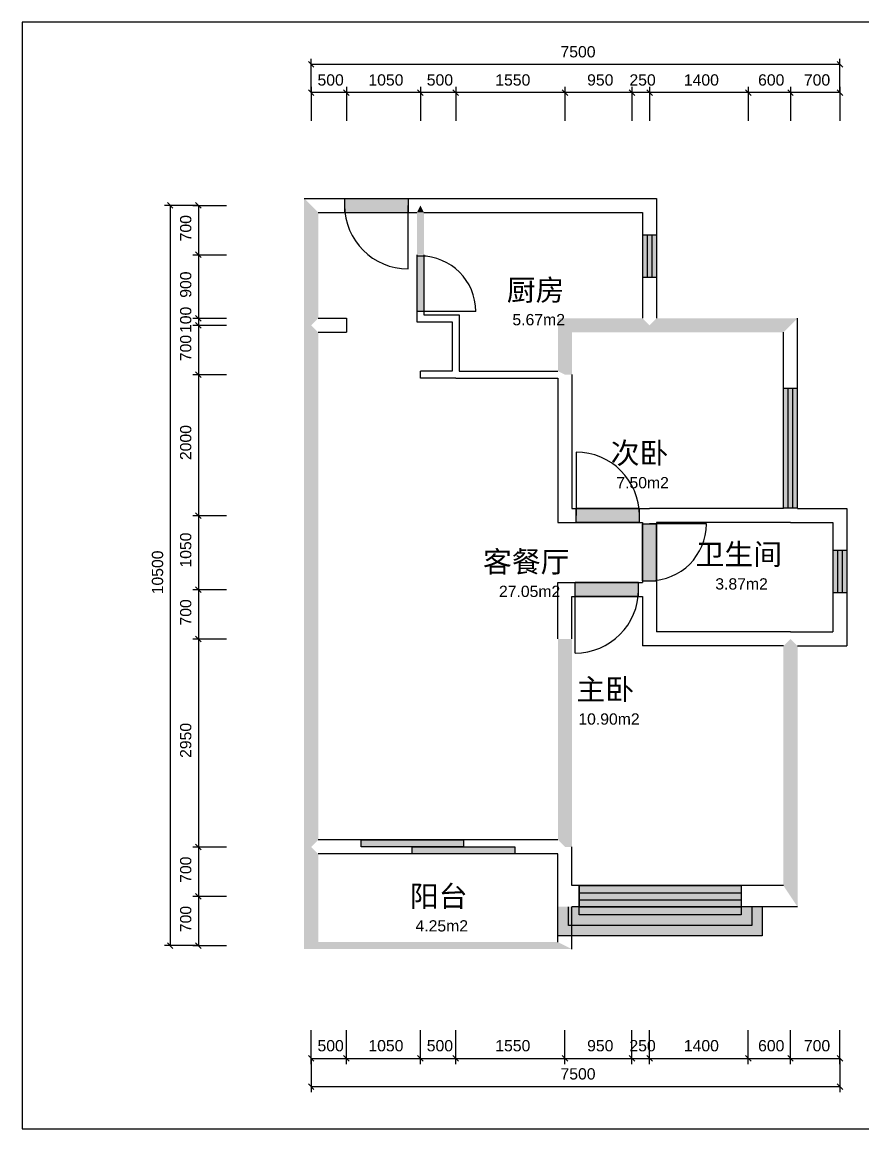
# Model space of a CAD drawing. Extents: x -975 to 21663, y -7650 to 8050.
# Drawn here: x -975 to 10951, y -7650 to 8050 of the extents above; entities that cross this region are included whole.
import ezdxf

# ---------------------------------------------------------------- set-up
doc = ezdxf.new("R2010")
doc.units = 0
for name, color, linetype in [('boundary', 7, 'CONTINUOUS'), ('opening', 7, 'CONTINUOUS'), ('opening_solid', 250, 'CONTINUOUS'), ('ruler', 90, 'CONTINUOUS'), ('text', 7, 'CONTINUOUS'), ('wall', 7, 'CONTINUOUS'), ('wall_solid', 8, 'CONTINUOUS')]:
    doc.layers.add(name, color=color, linetype=linetype)
doc.styles.get("Standard").update_dxf_attribs({"font": 'arial.ttf'})

msp = doc.modelspace()

# ---------------------------------------------------------------- linework, layer by layer
at = {"layer": 'boundary'}
for p, q in [((11725, 8050), (-975, 8050)), ((-975, 8050), (-975, -7650)), ((-975, -7650), (11725, -7650))]:
    msp.add_line(p, q, dxfattribs=at)
at = {"layer": 'opening'}
for p, q in [((3600, 5550), (4500, 5550)), ((3600, 5550), (3600, 5350)), ((4500, 5550), (4500, 5350)), ((3600, 5350), (4500, 5350)), ((4500, 4550), (4500, 5450)), ((7825, 5026), (7825, 4426)), ((8025, 5026), (7825, 5026)), ((7892, 5026), (7892, 4426)), ((7958, 5026), (7958, 4426)), ((8025, 5026), (8025, 4426)), ((4625, 4732), (4625, 3947)), ((4725, 4732), (4625, 4732)), ((4725, 4732), (4725, 3947)), ((8025, 4426), (7825, 4426)), ((4725, 3947), (4625, 3947)), ((5460, 3947), (4675, 3947)), ((9825, 1158), (9825, 2858)), ((9825, 2858), (10025, 2858)), ((9892, 1158), (9892, 2858)), ((9958, 1158), (9958, 2858)), ((10025, 1158), (10025, 2858)), ((6882, 1950), (6882, 1050)), ((7782, 1150), (6882, 1150)), ((6882, 950), (6882, 1150)), ((7782, 950), (7782, 1150)), ((9825, 1158), (10025, 1158)), ((7782, 950), (6882, 950)), ((7825, 126), (7825, 932)), ((7825, 932), (8025, 932)), ((8731, 932), (7925, 932)), ((8025, 126), (8025, 932)), ((10525, 554), (10525, -46)), ((10725, 554), (10525, 554)), ((10592, 554), (10592, -46)), ((10658, 554), (10658, -46)), ((10725, 554), (10725, -46)), ((7769, 100), (6869, 100)), ((6869, -100), (6869, 100)), ((6869, -900), (6869, 0)), ((7769, -100), (7769, 100)), ((7825, 126), (8025, 126)), ((7769, -100), (6869, -100)), ((10725, -46), (10525, -46)), ((3834, -3650), (3834, -3550)), ((3834, -3550), (5287, -3550)), ((5287, -3550), (5287, -3650)), ((5287, -3650), (3834, -3650)), ((4560, -3750), (4560, -3650)), ((4560, -3650), (6014, -3650)), ((6014, -3750), (4560, -3750)), ((6014, -3650), (6014, -3750)), ((6925, -4200), (9225, -4200)), ((6925, -4200), (6925, -4500)), ((6925, -4613), (6925, -4200)), ((9225, -4200), (9225, -4500)), ((9225, -4200), (9225, -4613)), ((6925, -4300), (9225, -4300)), ((6625, -4913), (6625, -4500)), ((6775, -4763), (6775, -4500)), ((6925, -4400), (9225, -4400)), ((6925, -4500), (9225, -4500)), ((9375, -4500), (9375, -4763)), ((9525, -4500), (9525, -4913)), ((9225, -4613), (6925, -4613)), ((9375, -4763), (6775, -4763)), ((9525, -4913), (6625, -4913))]:
    msp.add_line(p, q, dxfattribs=at)
for centre, radius, start, end in [((4500, 5450), 900, 180, 270), ((4675, 3947), 785, 0, 90), ((6882, 1050), 900, 0, 90), ((7925, 932), 806, 270, 0), ((6869, 0), 900, 270, 0)]:
    msp.add_arc(centre, radius, start, end, dxfattribs=at)
at = {"layer": 'opening_solid'}
for points in [[(3600, 5550), (4500, 5550), (3600, 5350), (4500, 5350)], [(8025, 5026), (8025, 4426), (7825, 5026), (7825, 4426)], [(4725, 4732), (4725, 3947), (4625, 4732), (4625, 3947)], [(9825, 1158), (9825, 2858), (10025, 1158), (10025, 2858)], [(7782, 950), (6882, 950), (7782, 1150), (6882, 1150)], [(7825, 126), (7825, 932), (8025, 126), (8025, 932)], [(10725, 554), (10725, -46), (10525, 554), (10525, -46)], [(7769, -100), (6869, -100), (7769, 100), (6869, 100)], [(5287, -3650), (3834, -3650), (5287, -3550), (3834, -3550)], [(6014, -3750), (4560, -3750), (6014, -3650), (4560, -3650)], [(6925, -4200), (9225, -4200), (6925, -4500), (9225, -4500)], [(9525, -4500), (9525, -4913), (6625, -4500), (6625, -4913)]]:
    msp.add_solid(points, dxfattribs=at)
at = {"layer": 'ruler'}
for p, q in [((3085, 7490), (3165, 7410)), ((3125, 7050), (3125, 7530)), ((10625, 7450), (3125, 7450)), ((10585, 7490), (10665, 7410)), ((10625, 7050), (10625, 7530)), ((3085, 7090), (3165, 7010)), ((3125, 7130), (3125, 6650)), ((3585, 7090), (3665, 7010)), ((3625, 7130), (3625, 6650)), ((4635, 7090), (4715, 7010)), ((4675, 7130), (4675, 6650)), ((5135, 7090), (5215, 7010)), ((5175, 7130), (5175, 6650)), ((6685, 7090), (6765, 7010)), ((6725, 7130), (6725, 6650)), ((7635, 7090), (7715, 7010)), ((7675, 7130), (7675, 6650)), ((7885, 7090), (7965, 7010)), ((7925, 7130), (7925, 6650)), ((9285, 7090), (9365, 7010)), ((9325, 7130), (9325, 6650)), ((9885, 7090), (9965, 7010)), ((9925, 7130), (9925, 6650)), ((10585, 7090), (10665, 7010)), ((10625, 7130), (10625, 6650)), ((10625, 7050), (3125, 7050)), ((1525, 5450), (1045, 5450)), ((1085, 5490), (1165, 5410)), ((1125, 5450), (1125, -5050)), ((1445, 5450), (1925, 5450)), ((1485, 5490), (1565, 5410)), ((1525, 5450), (1525, -5050)), ((1445, 4750), (1925, 4750)), ((1485, 4790), (1565, 4710)), ((1445, 3850), (1925, 3850)), ((1485, 3890), (1565, 3810)), ((1485, 3790), (1565, 3710)), ((1445, 3750), (1925, 3750)), ((1445, 3050), (1925, 3050)), ((1485, 3090), (1565, 3010)), ((1445, 1050), (1925, 1050)), ((1485, 1090), (1565, 1010)), ((1445, 0), (1925, 0)), ((1485, 40), (1565, -40)), ((1445, -700), (1925, -700)), ((1485, -660), (1565, -740)), ((1485, -3610), (1565, -3690)), ((1445, -3650), (1925, -3650)), ((1445, -4350), (1925, -4350)), ((1485, -4310), (1565, -4390)), ((1085, -5010), (1165, -5090)), ((1485, -5010), (1565, -5090)), ((1525, -5050), (1045, -5050)), ((1445, -5050), (1925, -5050)), ((3125, -6730), (3125, -6250)), ((3625, -6730), (3625, -6250)), ((4675, -6730), (4675, -6250)), ((5175, -6730), (5175, -6250)), ((6725, -6730), (6725, -6250)), ((7675, -6730), (7675, -6250)), ((7925, -6730), (7925, -6250)), ((9325, -6730), (9325, -6250)), ((9925, -6730), (9925, -6250)), ((10625, -6730), (10625, -6250)), ((3085, -6610), (3165, -6690)), ((3125, -6650), (10625, -6650)), ((3125, -6650), (3125, -7130)), ((3585, -6610), (3665, -6690)), ((4635, -6610), (4715, -6690)), ((5135, -6610), (5215, -6690)), ((6685, -6610), (6765, -6690)), ((7635, -6610), (7715, -6690)), ((7885, -6610), (7965, -6690)), ((9285, -6610), (9365, -6690)), ((9885, -6610), (9965, -6690)), ((10585, -6610), (10665, -6690)), ((10625, -6650), (10625, -7130)), ((3085, -7010), (3165, -7090)), ((3125, -7050), (10625, -7050)), ((10585, -7010), (10665, -7090))]:
    msp.add_line(p, q, dxfattribs=at)
at = {"layer": 'wall'}
for p, q in [((3025, 5550), (4675, 5550)), ((4675, 5550), (7675, 5550)), ((7675, 5550), (8025, 5550)), ((8025, 5550), (8025, 3850)), ((3225, 5350), (4625, 5350)), ((4725, 5350), (7675, 5350)), ((7675, 5350), (7825, 5350)), ((7825, 5350), (7825, 3850)), ((4625, 4750), (4625, 3800)), ((4725, 4750), (4725, 3900)), ((3225, 3850), (3625, 3850)), ((3625, 3850), (3625, 3650)), ((4625, 3800), (5125, 3800)), ((4725, 3900), (5225, 3900)), ((5125, 3800), (5125, 3100)), ((5225, 3900), (5225, 3100)), ((10025, 1150), (10025, 3850)), ((3225, 3650), (3625, 3650)), ((9825, 1150), (9825, 3650)), ((5125, 3100), (4675, 3100)), ((4675, 3000), (4675, 3100)), ((5175, 3000), (4675, 3000)), ((5175, 3000), (6625, 3000)), ((5225, 3100), (6625, 3100)), ((6625, 3000), (6625, 950)), ((6825, 3050), (6825, 1150)), ((6825, 1150), (7925, 1150)), ((9825, 1150), (7925, 1150)), ((10025, 1150), (10725, 1150)), ((10725, 1150), (10725, -800)), ((6625, 950), (7825, 950)), ((7825, 950), (7825, 100)), ((9925, 950), (8025, 950)), ((8025, 950), (8025, 0)), ((9925, 950), (10525, 950)), ((10525, 950), (10525, -600)), ((6625, -700), (6625, 100)), ((6625, 100), (7825, 100)), ((8025, 0), (8025, -600)), ((6825, -700), (6825, -100)), ((6825, -100), (7825, -100)), ((7825, -100), (7825, -800)), ((9925, -600), (8025, -600)), ((9925, -600), (10525, -600)), ((9825, -800), (7825, -800)), ((10025, -800), (10725, -800)), ((6625, -3550), (3225, -3550)), ((6625, -3750), (3225, -3750)), ((6625, -4350), (6625, -3750)), ((6825, -4200), (6825, -3650)), ((9325, -4200), (6825, -4200)), ((9825, -4200), (9325, -4200)), ((6625, -5000), (6625, -4350)), ((6825, -5100), (6825, -4500)), ((9325, -4500), (6825, -4500)), ((10025, -4500), (9325, -4500))]:
    msp.add_line(p, q, dxfattribs=at)
at = {"layer": 'wall_solid'}
for points in [[(3025, 5550), (3125, 5450), (3225, 5350)], [(3025, 3750), (3025, 5550), (3225, 3850), (3225, 5350)], [(4725, 5350), (4675, 5450), (4625, 5350)], [(4725, 5350), (4725, 4750), (4625, 5350), (4625, 4750)], [(4725, 4750), (4675, 4750), (4625, 4750)], [(3025, 3750), (3125, 3750), (3225, 3850)], [(6825, 3650), (6725, 3750), (6625, 3850)], [(6825, 3650), (6825, 3050), (6625, 3850), (6625, 3100)], [(6825, 3650), (6725, 3750), (6625, 3850)], [(7925, 3650), (6825, 3650), (7825, 3850), (6625, 3850)], [(7925, 3650), (7925, 3750), (7825, 3850)], [(7925, 3650), (7925, 3750), (8025, 3850)], [(9825, 3650), (7925, 3650), (10025, 3850), (8025, 3850)], [(9825, 3650), (9925, 3750), (10025, 3850)], [(3025, 3750), (3125, 3750), (3225, 3650)], [(3025, -3650), (3025, 3750), (3225, -3550), (3225, 3650)], [(6825, 3050), (6725, 3050), (6625, 3100)], [(6625, -700), (6725, -700), (6825, -700)], [(6625, -3550), (6625, -700), (6825, -3650), (6825, -700)], [(10025, -800), (9925, -700), (9825, -800)], [(10025, -800), (10025, -4500), (9825, -800), (9825, -4200)], [(3025, -3650), (3125, -3650), (3225, -3550)], [(6625, -3550), (6725, -3650), (6825, -3650)], [(3025, -3650), (3125, -3650), (3225, -3750)], [(3025, -5100), (3025, -3650), (3225, -5000), (3225, -3750)], [(10025, -4500), (9925, -4350), (9825, -4200)], [(3225, -5000), (3125, -5050), (3025, -5100)], [(3225, -5000), (6625, -5000), (3025, -5100), (6825, -5100)], [(3025, -5100), (3125, -5050), (3225, -5000)], [(6625, -5000), (6725, -5050), (6825, -5100)]]:
    msp.add_solid(points, dxfattribs=at)

# ---------------------------------------------------------------- texts
at = {"layer": 'text'}
for s, height, p in [('7500', 160, (6662, 7550)), ('500', 160, (3215, 7150)), ('1050', 160, (3937, 7150)), ('500', 160, (4765, 7150)), ('1550', 160, (5737, 7150)), ('950', 160, (7040, 7150)), ('250', 160, (7640, 7150)), ('1400', 160, (8412, 7150)), ('600', 160, (9465, 7150)), ('700', 160, (10115, 7150)), ('厨房', 300, (5900, 4100)), ('5.67m2', 160, (5980, 3750)), ('次卧', 300, (7374, 1787)), ('7.50m2', 160, (7454, 1437)), ('卫生间', 300, (8578, 351)), ('客餐厅', 300, (5562, 245)), ('3.87m2', 160, (8858, 1)), ('27.05m2', 160, (5789, -105)), ('主卧', 300, (6888, -1566)), ('10.90m2', 160, (6915, -1916)), ('阳台', 300, (4525, -4500)), ('4.25m2', 160, (4605, -4850)), ('500', 160, (3215, -6550)), ('1050', 160, (3937, -6550)), ('500', 160, (4765, -6550)), ('1550', 160, (5737, -6550)), ('950', 160, (7040, -6550)), ('250', 160, (7640, -6550)), ('1400', 160, (8412, -6550)), ('600', 160, (9465, -6550)), ('700', 160, (10115, -6550)), ('7500', 160, (6662, -6950))]:
    msp.add_text(s, height=height, dxfattribs=at).set_placement(p)
for s, p in [('700', (1425, 4940)), ('900', (1425, 4140)), ('100', (1425, 3640)), ('700', (1425, 3240)), ('2000', (1425, 1837)), ('1050', (1425, 312)), ('10500', (1025, -67)), ('700', (1425, -510)), ('2950', (1425, -2388)), ('700', (1425, -4160)), ('700', (1425, -4860))]:
    msp.add_text(s, height=160, rotation=90, dxfattribs=at).set_placement(p)

doc.saveas('drawing.dxf')
